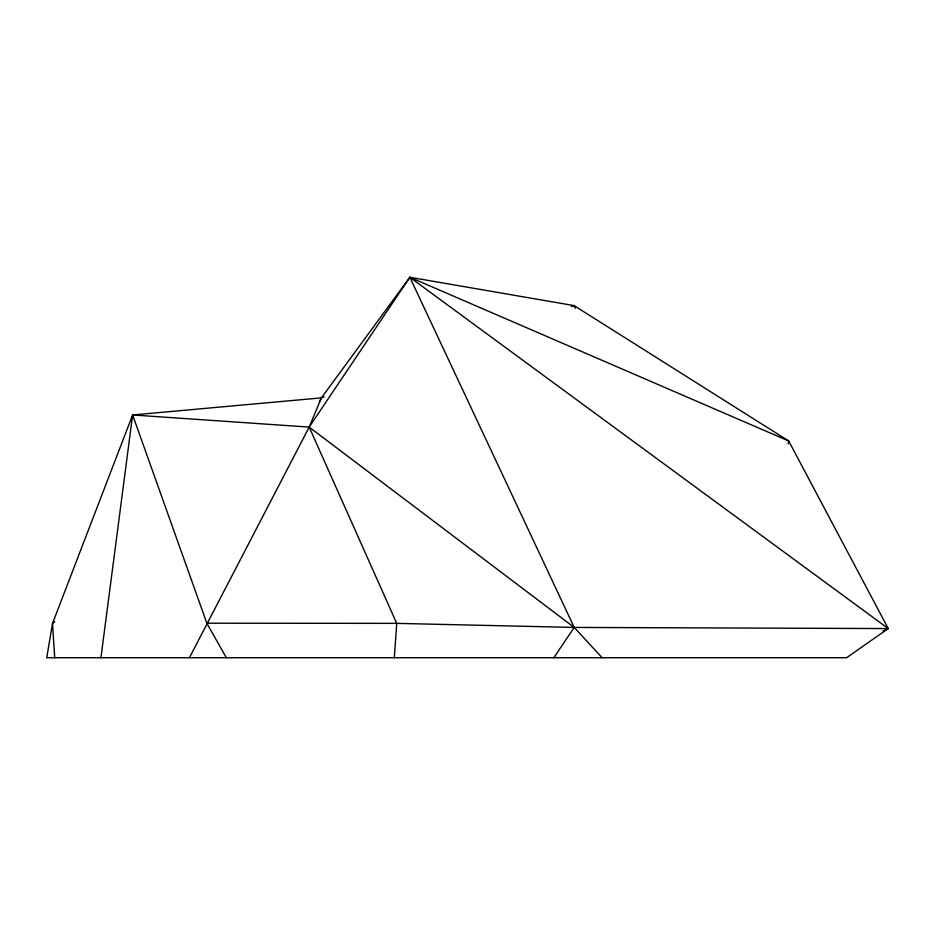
<?xml version="1.0" encoding="UTF-8"?>
<svg xmlns="http://www.w3.org/2000/svg" width="935" height="935" viewBox="0 0 935 935"><rect width="100%" height="100%" fill="white"/><g stroke="black" fill="none" stroke-linecap="round" stroke-linejoin="round"><path stroke-width="1.4" d="M394.325 657.726L396.732 623.365L309.181 427.096L321.406 397.878L409.857 277.274L574.078 305.605L788.696 440.981L888.25 628.565L846.596 657.726L46.75 657.726L52.512 623.47L132.618 414.965L321.406 397.878L324.141 396.872M100.933 657.726L132.618 414.965L309.181 427.096L574.207 627.432L602.128 657.726M788.205 443.856L788.696 440.981L409.857 277.274L309.181 427.096L189.443 657.726M319.361 401.746L321.406 397.878M553.824 657.726L574.207 627.432L888.25 628.565L409.857 277.274L574.207 627.432L396.732 623.365L206.834 623.201L132.618 414.965M54.744 621.6L52.512 623.47L54.721 657.726M883.026 631.055L888.25 628.565M571.343 306.598L574.078 305.605L575.352 308.211M206.834 623.201L226.34 657.726"/></g></svg>
